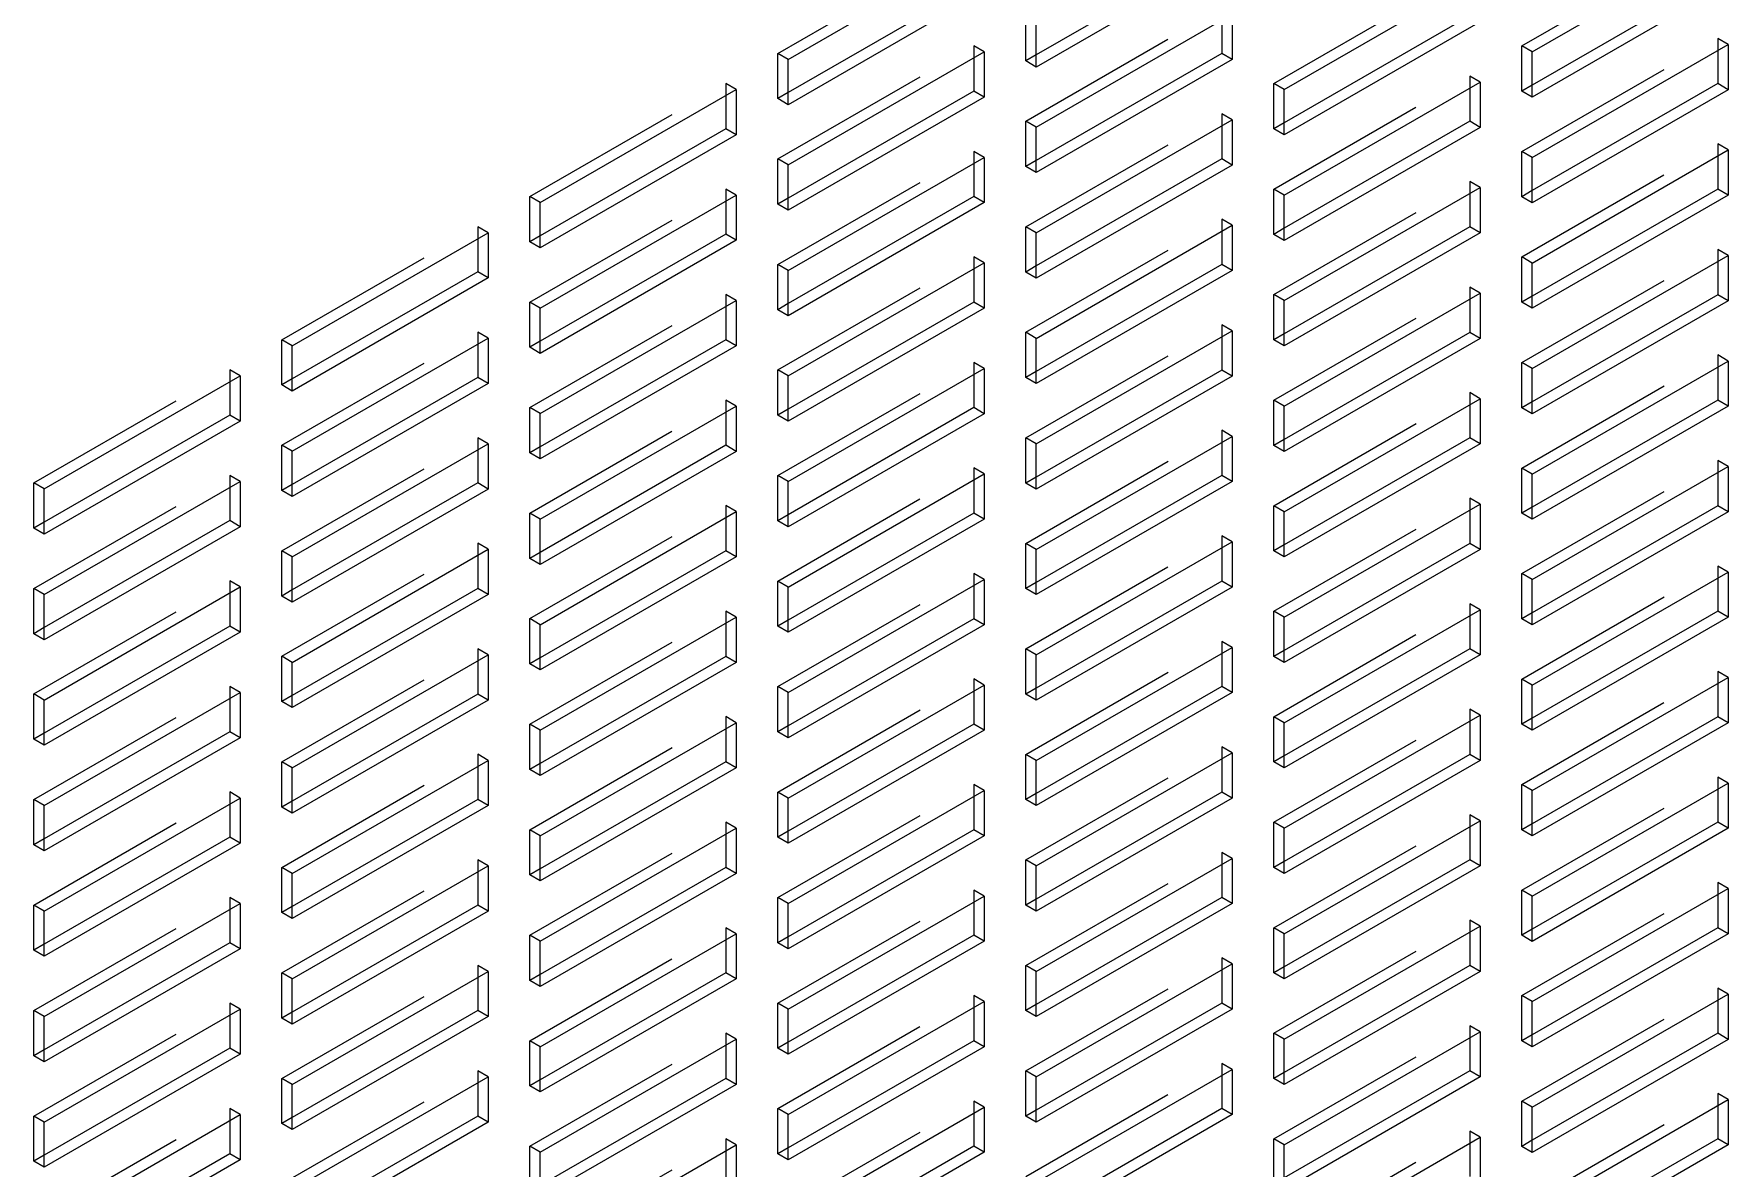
# Model space of a CAD drawing. Header units: millimetres. Extents: x 1 to 4201, y 2 to 2972.
# Drawn here: x 3233.8 to 3364.9, y 2005.5 to 2093.2 of the extents above; entities that cross this region are included whole.
import ezdxf

# ---------------------------------------------------------------- set-up
doc = ezdxf.new("R2010")
doc.units = ezdxf.units.MM
doc.header["$LTSCALE"] = 10
doc.linetypes.add('HIDDEN', pattern=[1.905, 1.27, -0.635])

msp = doc.modelspace()

# ---------------------------------------------------------------- linework, layer by layer
at = {"color": 7, "linetype": 'HIDDEN', "lineweight": 0}
for p, q in [((3348.954, 2092.297), (3364.106, 2101.044)), ((3291.375, 2091.719), (3306.528, 2100.467)), ((3329.761, 2089.383), (3344.913, 2098.13)), ((3310.568, 2086.468), (3325.721, 2095.216)), ((3310.568, 2091.134), (3310.568, 2094.634)), ((3348.954, 2084.132), (3364.106, 2092.879)), ((3364.915, 2092.413), (3364.106, 2092.879)), ((3364.106, 2092.879), (3364.106, 2091.946)), ((3291.375, 2083.554), (3306.528, 2092.301)), ((3291.375, 2088.22), (3291.375, 2091.719)), ((3292.184, 2091.253), (3291.375, 2091.719)), ((3307.336, 2091.835), (3306.528, 2092.301)), ((3306.528, 2092.301), (3306.528, 2091.368)), ((3311.376, 2091.601), (3310.568, 2091.134)), ((3348.954, 2088.798), (3348.954, 2092.297)), ((3349.762, 2091.831), (3348.954, 2092.297)), ((3311.376, 2090.668), (3310.568, 2091.134)), ((3272.182, 2080.64), (3287.335, 2089.387)), ((3288.143, 2088.92), (3287.335, 2089.387)), ((3287.335, 2089.387), (3287.335, 2088.454)), ((3329.761, 2081.217), (3344.913, 2089.965)), ((3329.761, 2085.883), (3329.761, 2089.383)), ((3330.569, 2088.916), (3329.761, 2089.383)), ((3345.722, 2089.498), (3344.913, 2089.965)), ((3344.913, 2089.965), (3344.913, 2089.032)), ((3349.762, 2089.264), (3348.954, 2088.798)), ((3349.762, 2088.331), (3348.954, 2088.798)), ((3292.184, 2088.686), (3291.375, 2088.22)), ((3292.184, 2087.753), (3291.375, 2088.22)), ((3310.568, 2078.303), (3325.721, 2087.05)), ((3310.568, 2082.969), (3310.568, 2086.468)), ((3311.376, 2086.002), (3310.568, 2086.468)), ((3326.529, 2086.584), (3325.721, 2087.05)), ((3325.721, 2087.05), (3325.721, 2086.117)), ((3330.569, 2086.35), (3329.761, 2085.883)), ((3330.569, 2085.417), (3329.761, 2085.883)), ((3291.375, 2075.389), (3306.528, 2084.136)), ((3292.184, 2083.087), (3291.375, 2083.554)), ((3291.375, 2080.055), (3291.375, 2083.554)), ((3307.336, 2083.669), (3306.528, 2084.136)), ((3306.528, 2084.136), (3306.528, 2083.203)), ((3348.954, 2075.966), (3364.106, 2084.714)), ((3349.762, 2083.665), (3348.954, 2084.132)), ((3348.954, 2080.632), (3348.954, 2084.132)), ((3364.915, 2084.247), (3364.106, 2084.714)), ((3364.106, 2084.714), (3364.106, 2083.781)), ((3311.376, 2083.435), (3310.568, 2082.969)), ((3311.376, 2082.502), (3310.568, 2082.969)), ((3272.182, 2072.474), (3287.335, 2081.221)), ((3288.143, 2080.755), (3287.335, 2081.221)), ((3287.335, 2081.221), (3287.335, 2080.288)), ((3329.761, 2073.052), (3344.913, 2081.799)), ((3330.569, 2080.751), (3329.761, 2081.217)), ((3329.761, 2077.718), (3329.761, 2081.217)), ((3345.722, 2081.333), (3344.913, 2081.799)), ((3344.913, 2081.799), (3344.913, 2080.866)), ((3349.762, 2081.099), (3348.954, 2080.632)), ((3272.182, 2077.14), (3272.182, 2080.64)), ((3272.991, 2080.173), (3272.182, 2080.64)), ((3292.184, 2080.521), (3291.375, 2080.055)), ((3292.184, 2079.588), (3291.375, 2080.055)), ((3349.762, 2080.166), (3348.954, 2080.632)), ((3252.99, 2069.56), (3268.142, 2078.307)), ((3268.95, 2077.84), (3268.142, 2078.307)), ((3268.142, 2078.307), (3268.142, 2077.374)), ((3310.568, 2070.138), (3325.721, 2078.885)), ((3310.568, 2074.804), (3310.568, 2078.303)), ((3311.376, 2077.836), (3310.568, 2078.303)), ((3326.529, 2078.418), (3325.721, 2078.885)), ((3325.721, 2078.885), (3325.721, 2077.952)), ((3272.991, 2077.607), (3272.182, 2077.14)), ((3272.991, 2076.674), (3272.182, 2077.14)), ((3330.569, 2078.184), (3329.761, 2077.718)), ((3330.569, 2077.251), (3329.761, 2077.718)), ((3291.375, 2067.223), (3306.528, 2075.97)), ((3307.336, 2075.504), (3306.528, 2075.97)), ((3306.528, 2075.97), (3306.528, 2075.037)), ((3348.954, 2067.801), (3364.106, 2076.548)), ((3349.762, 2075.5), (3348.954, 2075.966)), ((3348.954, 2072.467), (3348.954, 2075.966)), ((3364.915, 2076.082), (3364.106, 2076.548)), ((3364.106, 2076.548), (3364.106, 2075.615)), ((3291.375, 2071.889), (3291.375, 2075.389)), ((3292.184, 2074.922), (3291.375, 2075.389)), ((3311.376, 2075.27), (3310.568, 2074.804)), ((3311.376, 2074.337), (3310.568, 2074.804)), ((3272.182, 2064.309), (3287.335, 2073.056)), ((3288.143, 2072.589), (3287.335, 2073.056)), ((3287.335, 2073.056), (3287.335, 2072.123)), ((3329.761, 2064.887), (3344.913, 2073.634)), ((3330.569, 2072.586), (3329.761, 2073.052)), ((3329.761, 2069.553), (3329.761, 2073.052)), ((3345.722, 2073.167), (3344.913, 2073.634)), ((3344.913, 2073.634), (3344.913, 2072.701)), ((3272.991, 2072.008), (3272.182, 2072.474)), ((3272.182, 2068.975), (3272.182, 2072.474)), ((3292.184, 2072.356), (3291.375, 2071.889)), ((3292.184, 2071.423), (3291.375, 2071.889)), ((3349.762, 2072.933), (3348.954, 2072.467)), ((3349.762, 2072), (3348.954, 2072.467)), ((3310.568, 2061.972), (3325.721, 2070.719)), ((3326.529, 2070.253), (3325.721, 2070.719)), ((3325.721, 2070.719), (3325.721, 2069.786)), ((3252.99, 2061.394), (3268.142, 2070.142)), ((3253.798, 2069.093), (3252.99, 2069.56)), ((3252.99, 2066.06), (3252.99, 2069.56)), ((3268.95, 2069.675), (3268.142, 2070.142)), ((3268.142, 2070.142), (3268.142, 2069.209)), ((3272.991, 2069.441), (3272.182, 2068.975)), ((3311.376, 2069.671), (3310.568, 2070.138)), ((3310.568, 2066.638), (3310.568, 2070.138)), ((3330.569, 2070.019), (3329.761, 2069.553)), ((3330.569, 2069.086), (3329.761, 2069.553)), ((3272.991, 2068.508), (3272.182, 2068.975)), ((3291.375, 2059.058), (3306.528, 2067.805)), ((3307.336, 2067.338), (3306.528, 2067.805)), ((3306.528, 2067.805), (3306.528, 2066.872)), ((3348.954, 2059.636), (3364.106, 2068.383)), ((3349.762, 2067.335), (3348.954, 2067.801)), ((3348.954, 2064.302), (3348.954, 2067.801)), ((3364.915, 2067.916), (3364.106, 2068.383)), ((3364.106, 2068.383), (3364.106, 2067.45)), ((3233.797, 2058.48), (3248.949, 2067.227)), ((3249.757, 2066.761), (3248.949, 2067.227)), ((3248.949, 2067.227), (3248.949, 2066.294)), ((3253.798, 2066.527), (3252.99, 2066.06)), ((3292.184, 2066.757), (3291.375, 2067.223)), ((3291.375, 2063.724), (3291.375, 2067.223)), ((3311.376, 2067.105), (3310.568, 2066.638)), ((3311.376, 2066.172), (3310.568, 2066.638)), ((3253.798, 2065.594), (3252.99, 2066.06)), ((3329.761, 2056.721), (3344.913, 2065.468)), ((3345.722, 2065.002), (3344.913, 2065.468)), ((3344.913, 2065.468), (3344.913, 2064.535)), ((3272.182, 2056.143), (3287.335, 2064.891)), ((3272.991, 2063.842), (3272.182, 2064.309)), ((3272.182, 2060.809), (3272.182, 2064.309)), ((3288.143, 2064.424), (3287.335, 2064.891)), ((3287.335, 2064.891), (3287.335, 2063.958)), ((3292.184, 2064.19), (3291.375, 2063.724)), ((3330.569, 2064.42), (3329.761, 2064.887)), ((3329.761, 2061.387), (3329.761, 2064.887)), ((3349.762, 2064.768), (3348.954, 2064.302)), ((3349.762, 2063.835), (3348.954, 2064.302)), ((3292.184, 2063.257), (3291.375, 2063.724)), ((3310.568, 2053.807), (3325.721, 2062.554)), ((3326.529, 2062.087), (3325.721, 2062.554)), ((3325.721, 2062.554), (3325.721, 2061.621)), ((3252.99, 2053.229), (3268.142, 2061.976)), ((3252.99, 2057.895), (3252.99, 2061.394)), ((3253.798, 2060.928), (3252.99, 2061.394)), ((3268.95, 2061.51), (3268.142, 2061.976)), ((3268.142, 2061.976), (3268.142, 2061.043)), ((3272.991, 2061.276), (3272.182, 2060.809)), ((3310.568, 2058.473), (3310.568, 2061.972)), ((3311.376, 2061.506), (3310.568, 2061.972)), ((3330.569, 2061.854), (3329.761, 2061.387)), ((3330.569, 2060.921), (3329.761, 2061.387)), ((3272.991, 2060.343), (3272.182, 2060.809)), ((3348.954, 2051.47), (3364.106, 2060.217)), ((3364.915, 2059.751), (3364.106, 2060.217)), ((3364.106, 2060.217), (3364.106, 2059.284)), ((3233.797, 2050.315), (3248.949, 2059.062)), ((3249.757, 2058.595), (3248.949, 2059.062)), ((3248.949, 2059.062), (3248.949, 2058.129)), ((3291.375, 2050.892), (3306.528, 2059.64)), ((3291.375, 2055.558), (3291.375, 2059.058)), ((3292.184, 2058.591), (3291.375, 2059.058)), ((3307.336, 2059.173), (3306.528, 2059.64)), ((3306.528, 2059.64), (3306.528, 2058.707)), ((3311.376, 2058.939), (3310.568, 2058.473)), ((3348.954, 2056.136), (3348.954, 2059.636)), ((3349.762, 2059.169), (3348.954, 2059.636)), ((3233.797, 2054.98), (3233.797, 2058.48)), ((3234.605, 2058.013), (3233.797, 2058.48)), ((3253.798, 2058.361), (3252.99, 2057.895)), ((3253.798, 2057.428), (3252.99, 2057.895)), ((3311.376, 2058.006), (3310.568, 2058.473)), ((3329.761, 2048.556), (3344.913, 2057.303)), ((3345.722, 2056.837), (3344.913, 2057.303)), ((3344.913, 2057.303), (3344.913, 2056.37)), ((3272.182, 2047.978), (3287.335, 2056.725)), ((3272.991, 2055.677), (3272.182, 2056.143)), ((3272.182, 2052.644), (3272.182, 2056.143)), ((3288.143, 2056.259), (3287.335, 2056.725)), ((3287.335, 2056.725), (3287.335, 2055.792)), ((3292.184, 2056.025), (3291.375, 2055.558)), ((3329.761, 2053.222), (3329.761, 2056.721)), ((3330.569, 2056.255), (3329.761, 2056.721)), ((3349.762, 2056.603), (3348.954, 2056.136)), ((3349.762, 2055.67), (3348.954, 2056.136)), ((3234.605, 2055.447), (3233.797, 2054.98)), ((3234.605, 2054.514), (3233.797, 2054.98)), ((3292.184, 2055.092), (3291.375, 2055.558)), ((3252.99, 2045.064), (3268.142, 2053.811)), ((3268.95, 2053.344), (3268.142, 2053.811)), ((3268.142, 2053.811), (3268.142, 2052.878)), ((3310.568, 2045.641), (3325.721, 2054.389)), ((3310.568, 2050.307), (3310.568, 2053.807)), ((3311.376, 2053.34), (3310.568, 2053.807)), ((3326.529, 2053.922), (3325.721, 2054.389)), ((3325.721, 2054.389), (3325.721, 2053.456)), ((3330.569, 2053.688), (3329.761, 2053.222)), ((3252.99, 2049.729), (3252.99, 2053.229)), ((3253.798, 2052.762), (3252.99, 2053.229)), ((3272.991, 2053.11), (3272.182, 2052.644)), ((3272.991, 2052.177), (3272.182, 2052.644)), ((3330.569, 2052.755), (3329.761, 2053.222)), ((3348.954, 2043.305), (3364.106, 2052.052)), ((3364.915, 2051.586), (3364.106, 2052.052)), ((3364.106, 2052.052), (3364.106, 2051.119)), ((3233.797, 2042.149), (3248.949, 2050.896)), ((3249.757, 2050.43), (3248.949, 2050.896)), ((3248.949, 2050.896), (3248.949, 2049.963)), ((3291.375, 2042.727), (3306.528, 2051.474)), ((3291.375, 2047.393), (3291.375, 2050.892)), ((3292.184, 2050.426), (3291.375, 2050.892)), ((3307.336, 2051.008), (3306.528, 2051.474)), ((3306.528, 2051.474), (3306.528, 2050.541)), ((3311.376, 2050.774), (3310.568, 2050.307)), ((3348.954, 2047.971), (3348.954, 2051.47)), ((3349.762, 2051.004), (3348.954, 2051.47)), ((3233.797, 2046.815), (3233.797, 2050.315)), ((3234.605, 2049.848), (3233.797, 2050.315)), ((3253.798, 2050.196), (3252.99, 2049.729)), ((3253.798, 2049.263), (3252.99, 2049.729)), ((3311.376, 2049.841), (3310.568, 2050.307)), ((3272.182, 2039.813), (3287.335, 2048.56)), ((3288.143, 2048.093), (3287.335, 2048.56)), ((3287.335, 2048.56), (3287.335, 2047.627)), ((3329.761, 2040.39), (3344.913, 2049.138)), ((3329.761, 2045.056), (3329.761, 2048.556)), ((3330.569, 2048.089), (3329.761, 2048.556)), ((3345.722, 2048.671), (3344.913, 2049.138)), ((3344.913, 2049.138), (3344.913, 2048.205)), ((3349.762, 2048.437), (3348.954, 2047.971)), ((3234.605, 2047.282), (3233.797, 2046.815)), ((3234.605, 2046.349), (3233.797, 2046.815)), ((3272.182, 2044.478), (3272.182, 2047.978)), ((3272.991, 2047.511), (3272.182, 2047.978)), ((3292.184, 2047.859), (3291.375, 2047.393)), ((3292.184, 2046.926), (3291.375, 2047.393)), ((3349.762, 2047.504), (3348.954, 2047.971)), ((3252.99, 2036.898), (3268.142, 2045.645)), ((3268.95, 2045.179), (3268.142, 2045.645)), ((3268.142, 2045.645), (3268.142, 2044.712)), ((3310.568, 2037.476), (3325.721, 2046.223)), ((3310.568, 2042.142), (3310.568, 2045.641)), ((3311.376, 2045.175), (3310.568, 2045.641)), ((3326.529, 2045.757), (3325.721, 2046.223)), ((3325.721, 2046.223), (3325.721, 2045.29)), ((3330.569, 2045.523), (3329.761, 2045.056)), ((3252.99, 2041.564), (3252.99, 2045.064)), ((3253.798, 2044.597), (3252.99, 2045.064)), ((3272.991, 2044.945), (3272.182, 2044.478)), ((3272.991, 2044.012), (3272.182, 2044.478)), ((3330.569, 2044.59), (3329.761, 2045.056)), ((3291.375, 2034.562), (3306.528, 2043.309)), ((3307.336, 2042.842), (3306.528, 2043.309)), ((3306.528, 2043.309), (3306.528, 2042.376)), ((3348.954, 2035.139), (3364.106, 2043.887)), ((3349.762, 2042.838), (3348.954, 2043.305)), ((3348.954, 2039.805), (3348.954, 2043.305)), ((3364.915, 2043.42), (3364.106, 2043.887)), ((3364.106, 2043.887), (3364.106, 2042.954)), ((3233.797, 2033.984), (3248.949, 2042.731)), ((3233.797, 2038.65), (3233.797, 2042.149)), ((3234.605, 2041.683), (3233.797, 2042.149)), ((3249.757, 2042.264), (3248.949, 2042.731)), ((3248.949, 2042.731), (3248.949, 2041.798)), ((3253.798, 2042.031), (3252.99, 2041.564)), ((3253.798, 2041.098), (3252.99, 2041.564)), ((3291.375, 2039.228), (3291.375, 2042.727)), ((3292.184, 2042.26), (3291.375, 2042.727)), ((3311.376, 2042.608), (3310.568, 2042.142)), ((3311.376, 2041.675), (3310.568, 2042.142)), ((3272.182, 2031.647), (3287.335, 2040.394)), ((3288.143, 2039.928), (3287.335, 2040.394)), ((3287.335, 2040.394), (3287.335, 2039.461)), ((3329.761, 2032.225), (3344.913, 2040.972)), ((3329.761, 2036.891), (3329.761, 2040.39)), ((3330.569, 2039.924), (3329.761, 2040.39)), ((3345.722, 2040.506), (3344.913, 2040.972)), ((3344.913, 2040.972), (3344.913, 2040.039)), ((3349.762, 2040.272), (3348.954, 2039.805)), ((3234.605, 2039.116), (3233.797, 2038.65)), ((3272.182, 2036.313), (3272.182, 2039.813)), ((3272.991, 2039.346), (3272.182, 2039.813)), ((3292.184, 2039.694), (3291.375, 2039.228)), ((3292.184, 2038.761), (3291.375, 2039.228)), ((3349.762, 2039.339), (3348.954, 2039.805)), ((3234.605, 2038.183), (3233.797, 2038.65)), ((3310.568, 2029.311), (3325.721, 2038.058)), ((3326.529, 2037.591), (3325.721, 2038.058)), ((3325.721, 2038.058), (3325.721, 2037.125)), ((3252.99, 2028.733), (3268.142, 2037.48)), ((3253.798, 2036.432), (3252.99, 2036.898)), ((3252.99, 2033.399), (3252.99, 2036.898)), ((3268.95, 2037.013), (3268.142, 2037.48)), ((3268.142, 2037.48), (3268.142, 2036.547)), ((3272.991, 2036.78), (3272.182, 2036.313)), ((3272.991, 2035.847), (3272.182, 2036.313)), ((3310.568, 2033.977), (3310.568, 2037.476)), ((3311.376, 2037.009), (3310.568, 2037.476)), ((3330.569, 2037.357), (3329.761, 2036.891)), ((3330.569, 2036.424), (3329.761, 2036.891)), ((3291.375, 2026.396), (3306.528, 2035.143)), ((3307.336, 2034.677), (3306.528, 2035.143)), ((3306.528, 2035.143), (3306.528, 2034.21)), ((3348.954, 2026.974), (3364.106, 2035.721)), ((3348.954, 2031.64), (3348.954, 2035.139)), ((3349.762, 2034.673), (3348.954, 2035.139)), ((3364.915, 2035.255), (3364.106, 2035.721)), ((3364.106, 2035.721), (3364.106, 2034.788)), ((3233.797, 2025.818), (3248.949, 2034.566)), ((3233.797, 2030.484), (3233.797, 2033.984)), ((3234.605, 2033.517), (3233.797, 2033.984)), ((3249.757, 2034.099), (3248.949, 2034.566)), ((3248.949, 2034.566), (3248.949, 2033.632)), ((3253.798, 2033.865), (3252.99, 2033.399)), ((3291.375, 2031.062), (3291.375, 2034.562)), ((3292.184, 2034.095), (3291.375, 2034.562)), ((3311.376, 2034.443), (3310.568, 2033.977)), ((3311.376, 2033.51), (3310.568, 2033.977)), ((3253.798, 2032.932), (3252.99, 2033.399)), ((3329.761, 2024.06), (3344.913, 2032.807)), ((3345.722, 2032.34), (3344.913, 2032.807)), ((3344.913, 2032.807), (3344.913, 2031.874)), ((3272.182, 2023.482), (3287.335, 2032.229)), ((3272.182, 2028.148), (3272.182, 2031.647)), ((3272.991, 2031.181), (3272.182, 2031.647)), ((3288.143, 2031.762), (3287.335, 2032.229)), ((3287.335, 2032.229), (3287.335, 2031.296)), ((3292.184, 2031.529), (3291.375, 2031.062)), ((3292.184, 2030.596), (3291.375, 2031.062)), ((3329.761, 2028.726), (3329.761, 2032.225)), ((3330.569, 2031.758), (3329.761, 2032.225)), ((3349.762, 2032.106), (3348.954, 2031.64)), ((3349.762, 2031.173), (3348.954, 2031.64)), ((3234.605, 2030.951), (3233.797, 2030.484)), ((3234.605, 2030.018), (3233.797, 2030.484)), ((3310.568, 2021.145), (3325.721, 2029.892)), ((3326.529, 2029.426), (3325.721, 2029.892)), ((3325.721, 2029.892), (3325.721, 2028.959)), ((3252.99, 2020.567), (3268.142, 2029.315)), ((3252.99, 2025.233), (3252.99, 2028.733)), ((3253.798, 2028.266), (3252.99, 2028.733)), ((3268.95, 2028.848), (3268.142, 2029.315)), ((3268.142, 2029.315), (3268.142, 2028.382)), ((3272.991, 2028.614), (3272.182, 2028.148)), ((3310.568, 2025.811), (3310.568, 2029.311)), ((3311.376, 2028.844), (3310.568, 2029.311)), ((3330.569, 2029.192), (3329.761, 2028.726)), ((3330.569, 2028.259), (3329.761, 2028.726)), ((3272.991, 2027.681), (3272.182, 2028.148)), ((3348.954, 2018.809), (3364.106, 2027.556)), ((3364.915, 2027.089), (3364.106, 2027.556)), ((3364.106, 2027.556), (3364.106, 2026.623)), ((3233.797, 2017.653), (3248.949, 2026.4)), ((3233.797, 2022.319), (3233.797, 2025.818)), ((3234.605, 2025.352), (3233.797, 2025.818)), ((3249.757, 2025.934), (3248.949, 2026.4)), ((3248.949, 2026.4), (3248.949, 2025.467)), ((3291.375, 2018.231), (3306.528, 2026.978)), ((3291.375, 2022.897), (3291.375, 2026.396)), ((3292.184, 2025.93), (3291.375, 2026.396)), ((3307.336, 2026.511), (3306.528, 2026.978)), ((3306.528, 2026.978), (3306.528, 2026.045)), ((3311.376, 2026.278), (3310.568, 2025.811)), ((3311.376, 2025.345), (3310.568, 2025.811)), ((3348.954, 2023.475), (3348.954, 2026.974)), ((3349.762, 2026.507), (3348.954, 2026.974)), ((3253.798, 2025.7), (3252.99, 2025.233)), ((3253.798, 2024.767), (3252.99, 2025.233)), ((3329.761, 2015.894), (3344.913, 2024.641)), ((3345.722, 2024.175), (3344.913, 2024.641)), ((3344.913, 2024.641), (3344.913, 2023.708)), ((3272.182, 2015.316), (3287.335, 2024.064)), ((3272.182, 2019.982), (3272.182, 2023.482)), ((3272.991, 2023.015), (3272.182, 2023.482)), ((3288.143, 2023.597), (3287.335, 2024.064)), ((3287.335, 2024.064), (3287.335, 2023.131)), ((3292.184, 2023.363), (3291.375, 2022.897)), ((3329.761, 2020.56), (3329.761, 2024.06)), ((3330.569, 2023.593), (3329.761, 2024.06)), ((3349.762, 2023.941), (3348.954, 2023.475)), ((3349.762, 2023.008), (3348.954, 2023.475)), ((3234.605, 2022.785), (3233.797, 2022.319)), ((3234.605, 2021.852), (3233.797, 2022.319)), ((3292.184, 2022.43), (3291.375, 2022.897)), ((3252.99, 2012.402), (3268.142, 2021.149)), ((3253.798, 2020.101), (3252.99, 2020.567)), ((3252.99, 2017.068), (3252.99, 2020.567)), ((3268.95, 2020.683), (3268.142, 2021.149)), ((3268.142, 2021.149), (3268.142, 2020.216)), ((3310.568, 2012.98), (3325.721, 2021.727)), ((3311.376, 2020.679), (3310.568, 2021.145)), ((3310.568, 2017.646), (3310.568, 2021.145)), ((3326.529, 2021.26), (3325.721, 2021.727)), ((3325.721, 2021.727), (3325.721, 2020.794)), ((3330.569, 2021.027), (3329.761, 2020.56)), ((3330.569, 2020.094), (3329.761, 2020.56)), ((3272.991, 2020.449), (3272.182, 2019.982)), ((3272.991, 2019.516), (3272.182, 2019.982)), ((3348.954, 2010.643), (3364.106, 2019.39)), ((3364.915, 2018.924), (3364.106, 2019.39)), ((3364.106, 2019.39), (3364.106, 2018.457)), ((3233.797, 2009.487), (3248.949, 2018.235)), ((3249.757, 2017.768), (3248.949, 2018.235)), ((3248.949, 2018.235), (3248.949, 2017.302)), ((3291.375, 2010.065), (3306.528, 2018.813)), ((3292.184, 2017.764), (3291.375, 2018.231)), ((3291.375, 2014.731), (3291.375, 2018.231)), ((3307.336, 2018.346), (3306.528, 2018.813)), ((3306.528, 2018.813), (3306.528, 2017.88)), ((3311.376, 2018.112), (3310.568, 2017.646)), ((3348.954, 2015.309), (3348.954, 2018.809)), ((3349.762, 2018.342), (3348.954, 2018.809)), ((3234.605, 2017.186), (3233.797, 2017.653)), ((3233.797, 2014.153), (3233.797, 2017.653)), ((3253.798, 2017.534), (3252.99, 2017.068)), ((3253.798, 2016.601), (3252.99, 2017.068)), ((3311.376, 2017.179), (3310.568, 2017.646)), ((3272.182, 2007.151), (3287.335, 2015.898)), ((3272.991, 2014.85), (3272.182, 2015.316)), ((3272.182, 2011.817), (3272.182, 2015.316)), ((3288.143, 2015.432), (3287.335, 2015.898)), ((3287.335, 2015.898), (3287.335, 2014.965)), ((3329.761, 2007.729), (3344.913, 2016.476)), ((3330.569, 2015.428), (3329.761, 2015.894)), ((3329.761, 2012.395), (3329.761, 2015.894)), ((3345.722, 2016.009), (3344.913, 2016.476)), ((3344.913, 2016.476), (3344.913, 2015.543)), ((3349.762, 2015.776), (3348.954, 2015.309)), ((3349.762, 2014.843), (3348.954, 2015.309)), ((3234.605, 2014.62), (3233.797, 2014.153)), ((3234.605, 2013.687), (3233.797, 2014.153)), ((3292.184, 2015.198), (3291.375, 2014.731)), ((3292.184, 2014.265), (3291.375, 2014.731)), ((3252.99, 2004.236), (3268.142, 2012.984)), ((3268.95, 2012.517), (3268.142, 2012.984)), ((3268.142, 2012.984), (3268.142, 2012.051)), ((3310.568, 2004.814), (3325.721, 2013.562)), ((3310.568, 2009.48), (3310.568, 2012.98)), ((3311.376, 2012.513), (3310.568, 2012.98)), ((3326.529, 2013.095), (3325.721, 2013.562)), ((3325.721, 2013.562), (3325.721, 2012.629)), ((3330.569, 2012.861), (3329.761, 2012.395)), ((3252.99, 2008.902), (3252.99, 2012.402)), ((3253.798, 2011.935), (3252.99, 2012.402)), ((3272.991, 2012.283), (3272.182, 2011.817)), ((3272.991, 2011.35), (3272.182, 2011.817)), ((3330.569, 2011.928), (3329.761, 2012.395)), ((3233.797, 2001.322), (3248.949, 2010.069)), ((3249.757, 2009.603), (3248.949, 2010.069)), ((3248.949, 2010.069), (3248.949, 2009.136)), ((3291.375, 2001.9), (3306.528, 2010.647)), ((3291.375, 2006.566), (3291.375, 2010.065)), ((3292.184, 2009.599), (3291.375, 2010.065)), ((3307.336, 2010.181), (3306.528, 2010.647)), ((3306.528, 2010.647), (3306.528, 2009.714)), ((3348.954, 2002.478), (3364.106, 2011.225)), ((3348.954, 2007.144), (3348.954, 2010.643)), ((3349.762, 2010.177), (3348.954, 2010.643)), ((3364.915, 2010.758), (3364.106, 2011.225)), ((3364.106, 2011.225), (3364.106, 2010.292)), ((3233.797, 2005.988), (3233.797, 2009.487)), ((3234.605, 2009.021), (3233.797, 2009.487)), ((3253.798, 2009.369), (3252.99, 2008.902)), ((3253.798, 2008.436), (3252.99, 2008.902)), ((3311.376, 2009.947), (3310.568, 2009.48)), ((3311.376, 2009.014), (3310.568, 2009.48)), ((3272.182, 1998.986), (3287.335, 2007.733)), ((3288.143, 2007.266), (3287.335, 2007.733)), ((3287.335, 2007.733), (3287.335, 2006.8)), ((3329.761, 1999.563), (3344.913, 2008.311)), ((3330.569, 2007.262), (3329.761, 2007.729)), ((3329.761, 2004.229), (3329.761, 2007.729)), ((3345.722, 2007.844), (3344.913, 2008.311)), ((3344.913, 2008.311), (3344.913, 2007.378)), ((3349.762, 2007.61), (3348.954, 2007.144)), ((3234.605, 2006.455), (3233.797, 2005.988)), ((3272.991, 2006.684), (3272.182, 2007.151)), ((3272.182, 2003.651), (3272.182, 2007.151)), ((3292.184, 2007.032), (3291.375, 2006.566)), ((3292.184, 2006.099), (3291.375, 2006.566)), ((3349.762, 2006.677), (3348.954, 2007.144)), ((3234.605, 2005.522), (3233.797, 2005.988))]:
    msp.add_line(p, q, dxfattribs=at)
at = {"color": 7, "linetype": 'Continuous', "lineweight": 15}
for p, q in [((3349.762, 2091.831), (3364.915, 2100.578)), ((3292.184, 2091.253), (3307.336, 2100)), ((3325.721, 2099.882), (3311.376, 2091.601)), ((3326.529, 2099.415), (3311.376, 2090.668)), ((3306.528, 2096.967), (3292.184, 2088.686)), ((3330.569, 2088.916), (3345.722, 2097.664)), ((3364.106, 2097.545), (3349.762, 2089.264)), ((3364.915, 2097.079), (3349.762, 2088.331)), ((3307.336, 2096.501), (3292.184, 2087.753)), ((3311.376, 2086.002), (3326.529, 2094.749)), ((3311.376, 2090.668), (3311.376, 2094.167)), ((3325.721, 2094.283), (3325.721, 2091.716)), ((3326.529, 2094.749), (3326.529, 2091.25)), ((3344.913, 2094.631), (3330.569, 2086.35)), ((3345.722, 2094.164), (3330.569, 2085.417)), ((3292.184, 2083.087), (3307.336, 2091.835)), ((3306.528, 2091.368), (3306.528, 2088.802)), ((3307.336, 2091.835), (3307.336, 2088.335)), ((3325.721, 2091.716), (3311.376, 2083.435)), ((3326.529, 2091.25), (3325.721, 2091.716)), ((3349.762, 2083.665), (3364.915, 2092.413)), ((3349.762, 2088.331), (3349.762, 2091.831)), ((3364.106, 2091.946), (3364.106, 2089.38)), ((3364.915, 2092.413), (3364.915, 2088.913)), ((3292.184, 2087.753), (3292.184, 2091.253)), ((3326.529, 2091.25), (3311.376, 2082.502)), ((3272.991, 2080.173), (3288.143, 2088.92)), ((3288.143, 2088.92), (3288.143, 2085.421)), ((3306.528, 2088.802), (3292.184, 2080.521)), ((3307.336, 2088.335), (3306.528, 2088.802)), ((3330.569, 2080.751), (3345.722, 2089.498)), ((3330.569, 2085.417), (3330.569, 2088.916)), ((3344.913, 2089.032), (3344.913, 2086.465)), ((3345.722, 2089.498), (3345.722, 2085.999)), ((3364.106, 2089.38), (3349.762, 2081.099)), ((3364.915, 2088.913), (3349.762, 2080.166)), ((3364.915, 2088.913), (3364.106, 2089.38)), ((3287.335, 2088.454), (3287.335, 2085.887)), ((3307.336, 2088.335), (3292.184, 2079.588)), ((3311.376, 2077.836), (3326.529, 2086.584)), ((3325.721, 2086.117), (3325.721, 2083.551)), ((3326.529, 2086.584), (3326.529, 2083.084)), ((3344.913, 2086.465), (3330.569, 2078.184)), ((3345.722, 2085.999), (3344.913, 2086.465)), ((3287.335, 2085.887), (3272.991, 2077.607)), ((3288.143, 2085.421), (3272.991, 2076.674)), ((3288.143, 2085.421), (3287.335, 2085.887)), ((3311.376, 2082.502), (3311.376, 2086.002)), ((3345.722, 2085.999), (3330.569, 2077.251)), ((3292.184, 2074.922), (3307.336, 2083.669)), ((3307.336, 2083.669), (3307.336, 2080.17)), ((3325.721, 2083.551), (3311.376, 2075.27)), ((3326.529, 2083.084), (3325.721, 2083.551)), ((3349.762, 2075.5), (3364.915, 2084.247)), ((3349.762, 2080.166), (3349.762, 2083.665)), ((3364.106, 2083.781), (3364.106, 2081.214)), ((3364.915, 2084.247), (3364.915, 2080.748)), ((3292.184, 2079.588), (3292.184, 2083.087)), ((3306.528, 2083.203), (3306.528, 2080.636)), ((3326.529, 2083.084), (3311.376, 2074.337)), ((3330.569, 2072.586), (3345.722, 2081.333)), ((3344.913, 2080.866), (3344.913, 2078.3)), ((3345.722, 2081.333), (3345.722, 2077.833)), ((3364.106, 2081.214), (3349.762, 2072.933)), ((3364.915, 2080.748), (3364.106, 2081.214)), ((3272.991, 2072.008), (3288.143, 2080.755)), ((3272.991, 2076.674), (3272.991, 2080.173)), ((3287.335, 2080.288), (3287.335, 2077.722)), ((3288.143, 2080.755), (3288.143, 2077.255)), ((3306.528, 2080.636), (3292.184, 2072.356)), ((3307.336, 2080.17), (3292.184, 2071.423)), ((3307.336, 2080.17), (3306.528, 2080.636)), ((3330.569, 2077.251), (3330.569, 2080.751)), ((3364.915, 2080.748), (3349.762, 2072)), ((3311.376, 2069.671), (3326.529, 2078.418)), ((3326.529, 2078.418), (3326.529, 2074.919)), ((3344.913, 2078.3), (3330.569, 2070.019)), ((3345.722, 2077.833), (3344.913, 2078.3)), ((3253.798, 2069.093), (3268.95, 2077.84)), ((3268.142, 2077.374), (3268.142, 2074.808)), ((3268.95, 2077.84), (3268.95, 2074.341)), ((3287.335, 2077.722), (3272.991, 2069.441)), ((3288.143, 2077.255), (3272.991, 2068.508)), ((3288.143, 2077.255), (3287.335, 2077.722)), ((3311.376, 2074.337), (3311.376, 2077.836)), ((3325.721, 2077.952), (3325.721, 2075.385)), ((3345.722, 2077.833), (3330.569, 2069.086)), ((3349.762, 2067.335), (3364.915, 2076.082)), ((3364.106, 2075.615), (3364.106, 2073.049)), ((3364.915, 2076.082), (3364.915, 2072.582)), ((3268.142, 2074.808), (3253.798, 2066.527)), ((3268.95, 2074.341), (3253.798, 2065.594)), ((3268.95, 2074.341), (3268.142, 2074.808)), ((3292.184, 2066.757), (3307.336, 2075.504)), ((3292.184, 2071.423), (3292.184, 2074.922)), ((3306.528, 2075.037), (3306.528, 2072.471)), ((3307.336, 2075.504), (3307.336, 2072.004)), ((3325.721, 2075.385), (3311.376, 2067.105)), ((3326.529, 2074.919), (3311.376, 2066.172)), ((3326.529, 2074.919), (3325.721, 2075.385)), ((3349.762, 2072), (3349.762, 2075.5)), ((3330.569, 2064.42), (3345.722, 2073.167)), ((3345.722, 2073.167), (3345.722, 2069.668)), ((3364.106, 2073.049), (3349.762, 2064.768)), ((3364.915, 2072.582), (3364.106, 2073.049)), ((3272.991, 2063.842), (3288.143, 2072.589)), ((3272.991, 2068.508), (3272.991, 2072.008)), ((3287.335, 2072.123), (3287.335, 2069.557)), ((3288.143, 2072.589), (3288.143, 2069.09)), ((3306.528, 2072.471), (3292.184, 2064.19)), ((3307.336, 2072.004), (3292.184, 2063.257)), ((3307.336, 2072.004), (3306.528, 2072.471)), ((3330.569, 2069.086), (3330.569, 2072.586)), ((3344.913, 2072.701), (3344.913, 2070.134)), ((3364.915, 2072.582), (3349.762, 2063.835)), ((3253.798, 2060.928), (3268.95, 2069.675)), ((3253.798, 2065.594), (3253.798, 2069.093)), ((3268.142, 2069.209), (3268.142, 2066.642)), ((3268.95, 2069.675), (3268.95, 2066.176)), ((3287.335, 2069.557), (3272.991, 2061.276)), ((3288.143, 2069.09), (3272.991, 2060.343)), ((3288.143, 2069.09), (3287.335, 2069.557)), ((3311.376, 2061.506), (3326.529, 2070.253)), ((3311.376, 2066.172), (3311.376, 2069.671)), ((3325.721, 2069.786), (3325.721, 2067.22)), ((3326.529, 2070.253), (3326.529, 2066.753)), ((3344.913, 2070.134), (3330.569, 2061.854)), ((3345.722, 2069.668), (3330.569, 2060.921)), ((3345.722, 2069.668), (3344.913, 2070.134)), ((3349.762, 2059.169), (3364.915, 2067.916)), ((3364.915, 2067.916), (3364.915, 2064.417)), ((3234.605, 2058.013), (3249.757, 2066.761)), ((3249.757, 2066.761), (3249.757, 2063.261)), ((3268.142, 2066.642), (3253.798, 2058.361)), ((3268.95, 2066.176), (3268.142, 2066.642)), ((3292.184, 2058.591), (3307.336, 2067.338)), ((3292.184, 2063.257), (3292.184, 2066.757)), ((3306.528, 2066.872), (3306.528, 2064.306)), ((3307.336, 2067.338), (3307.336, 2063.839)), ((3325.721, 2067.22), (3311.376, 2058.939)), ((3326.529, 2066.753), (3311.376, 2058.006)), ((3326.529, 2066.753), (3325.721, 2067.22)), ((3349.762, 2063.835), (3349.762, 2067.335)), ((3364.106, 2067.45), (3364.106, 2064.883)), ((3248.949, 2066.294), (3248.949, 2063.728)), ((3268.95, 2066.176), (3253.798, 2057.428)), ((3272.991, 2055.677), (3288.143, 2064.424)), ((3272.991, 2060.343), (3272.991, 2063.842)), ((3287.335, 2063.958), (3287.335, 2061.391)), ((3288.143, 2064.424), (3288.143, 2060.925)), ((3306.528, 2064.306), (3292.184, 2056.025)), ((3307.336, 2063.839), (3292.184, 2055.092)), ((3307.336, 2063.839), (3306.528, 2064.306)), ((3330.569, 2056.255), (3345.722, 2065.002)), ((3330.569, 2060.921), (3330.569, 2064.42)), ((3344.913, 2064.535), (3344.913, 2061.969)), ((3345.722, 2065.002), (3345.722, 2061.502)), ((3364.106, 2064.883), (3349.762, 2056.603)), ((3364.915, 2064.417), (3349.762, 2055.67)), ((3364.915, 2064.417), (3364.106, 2064.883)), ((3248.949, 2063.728), (3234.605, 2055.447)), ((3249.757, 2063.261), (3234.605, 2054.514)), ((3249.757, 2063.261), (3248.949, 2063.728)), ((3253.798, 2052.762), (3268.95, 2061.51)), ((3268.95, 2061.51), (3268.95, 2058.01)), ((3287.335, 2061.391), (3272.991, 2053.11)), ((3288.143, 2060.925), (3287.335, 2061.391)), ((3311.376, 2053.34), (3326.529, 2062.087)), ((3311.376, 2058.006), (3311.376, 2061.506)), ((3325.721, 2061.621), (3325.721, 2059.055)), ((3326.529, 2062.087), (3326.529, 2058.588)), ((3344.913, 2061.969), (3330.569, 2053.688)), ((3345.722, 2061.502), (3330.569, 2052.755)), ((3345.722, 2061.502), (3344.913, 2061.969)), ((3253.798, 2057.428), (3253.798, 2060.928)), ((3268.142, 2061.043), (3268.142, 2058.477)), ((3288.143, 2060.925), (3272.991, 2052.177)), ((3234.605, 2049.848), (3249.757, 2058.595)), ((3249.757, 2058.595), (3249.757, 2055.096)), ((3292.184, 2050.426), (3307.336, 2059.173)), ((3292.184, 2055.092), (3292.184, 2058.591)), ((3306.528, 2058.707), (3306.528, 2056.14)), ((3307.336, 2059.173), (3307.336, 2055.674)), ((3325.721, 2059.055), (3311.376, 2050.774)), ((3326.529, 2058.588), (3311.376, 2049.841)), ((3326.529, 2058.588), (3325.721, 2059.055)), ((3349.762, 2051.004), (3364.915, 2059.751)), ((3349.762, 2055.67), (3349.762, 2059.169)), ((3364.106, 2059.284), (3364.106, 2056.718)), ((3364.915, 2059.751), (3364.915, 2056.251)), ((3234.605, 2054.514), (3234.605, 2058.013)), ((3248.949, 2058.129), (3248.949, 2055.562)), ((3268.142, 2058.477), (3253.798, 2050.196)), ((3268.95, 2058.01), (3253.798, 2049.263)), ((3268.95, 2058.01), (3268.142, 2058.477)), ((3272.991, 2047.511), (3288.143, 2056.259)), ((3288.143, 2056.259), (3288.143, 2052.759)), ((3306.528, 2056.14), (3292.184, 2047.859)), ((3307.336, 2055.674), (3306.528, 2056.14)), ((3330.569, 2048.089), (3345.722, 2056.837)), ((3330.569, 2052.755), (3330.569, 2056.255)), ((3344.913, 2056.37), (3344.913, 2053.804)), ((3345.722, 2056.837), (3345.722, 2053.337)), ((3364.106, 2056.718), (3349.762, 2048.437)), ((3364.915, 2056.251), (3349.762, 2047.504)), ((3364.915, 2056.251), (3364.106, 2056.718)), ((3248.949, 2055.562), (3234.605, 2047.282)), ((3249.757, 2055.096), (3234.605, 2046.349)), ((3249.757, 2055.096), (3248.949, 2055.562)), ((3272.991, 2052.177), (3272.991, 2055.677)), ((3287.335, 2055.792), (3287.335, 2053.226)), ((3307.336, 2055.674), (3292.184, 2046.926)), ((3253.798, 2044.597), (3268.95, 2053.344)), ((3268.95, 2053.344), (3268.95, 2049.845)), ((3311.376, 2045.175), (3326.529, 2053.922)), ((3311.376, 2049.841), (3311.376, 2053.34)), ((3325.721, 2053.456), (3325.721, 2050.889)), ((3326.529, 2053.922), (3326.529, 2050.423)), ((3344.913, 2053.804), (3330.569, 2045.523)), ((3345.722, 2053.337), (3330.569, 2044.59)), ((3345.722, 2053.337), (3344.913, 2053.804)), ((3253.798, 2049.263), (3253.798, 2052.762)), ((3268.142, 2052.878), (3268.142, 2050.311)), ((3287.335, 2053.226), (3272.991, 2044.945)), ((3288.143, 2052.759), (3272.991, 2044.012)), ((3288.143, 2052.759), (3287.335, 2053.226)), ((3292.184, 2042.26), (3307.336, 2051.008)), ((3307.336, 2051.008), (3307.336, 2047.508)), ((3325.721, 2050.889), (3311.376, 2042.608)), ((3326.529, 2050.423), (3325.721, 2050.889)), ((3349.762, 2042.838), (3364.915, 2051.586)), ((3349.762, 2047.504), (3349.762, 2051.004)), ((3364.106, 2051.119), (3364.106, 2048.553)), ((3364.915, 2051.586), (3364.915, 2048.086)), ((3234.605, 2041.683), (3249.757, 2050.43)), ((3234.605, 2046.349), (3234.605, 2049.848)), ((3248.949, 2049.963), (3248.949, 2047.397)), ((3249.757, 2050.43), (3249.757, 2046.93)), ((3268.142, 2050.311), (3253.798, 2042.031)), ((3268.95, 2049.845), (3253.798, 2041.098)), ((3268.95, 2049.845), (3268.142, 2050.311)), ((3292.184, 2046.926), (3292.184, 2050.426)), ((3306.528, 2050.541), (3306.528, 2047.975)), ((3326.529, 2050.423), (3311.376, 2041.675)), ((3272.991, 2039.346), (3288.143, 2048.093)), ((3288.143, 2048.093), (3288.143, 2044.594)), ((3330.569, 2039.924), (3345.722, 2048.671)), ((3330.569, 2044.59), (3330.569, 2048.089)), ((3344.913, 2048.205), (3344.913, 2045.638)), ((3345.722, 2048.671), (3345.722, 2045.172)), ((3364.106, 2048.553), (3349.762, 2040.272)), ((3364.915, 2048.086), (3349.762, 2039.339)), ((3364.915, 2048.086), (3364.106, 2048.553)), ((3248.949, 2047.397), (3234.605, 2039.116)), ((3249.757, 2046.93), (3234.605, 2038.183)), ((3249.757, 2046.93), (3248.949, 2047.397)), ((3272.991, 2044.012), (3272.991, 2047.511)), ((3287.335, 2047.627), (3287.335, 2045.06)), ((3306.528, 2047.975), (3292.184, 2039.694)), ((3307.336, 2047.508), (3292.184, 2038.761)), ((3307.336, 2047.508), (3306.528, 2047.975)), ((3311.376, 2037.009), (3326.529, 2045.757)), ((3326.529, 2045.757), (3326.529, 2042.257)), ((3344.913, 2045.638), (3330.569, 2037.357)), ((3345.722, 2045.172), (3344.913, 2045.638)), ((3253.798, 2036.432), (3268.95, 2045.179)), ((3253.798, 2041.098), (3253.798, 2044.597)), ((3268.142, 2044.712), (3268.142, 2042.146)), ((3268.95, 2045.179), (3268.95, 2041.679)), ((3287.335, 2045.06), (3272.991, 2036.78)), ((3288.143, 2044.594), (3272.991, 2035.847)), ((3288.143, 2044.594), (3287.335, 2045.06)), ((3311.376, 2041.675), (3311.376, 2045.175)), ((3325.721, 2045.29), (3325.721, 2042.724)), ((3345.722, 2045.172), (3330.569, 2036.424)), ((3292.184, 2034.095), (3307.336, 2042.842)), ((3307.336, 2042.842), (3307.336, 2039.343)), ((3349.762, 2034.673), (3364.915, 2043.42)), ((3349.762, 2039.339), (3349.762, 2042.838)), ((3364.106, 2042.954), (3364.106, 2040.387)), ((3364.915, 2043.42), (3364.915, 2039.921)), ((3234.605, 2033.517), (3249.757, 2042.264)), ((3234.605, 2038.183), (3234.605, 2041.683)), ((3248.949, 2041.798), (3248.949, 2039.231)), ((3249.757, 2042.264), (3249.757, 2038.765)), ((3268.142, 2042.146), (3253.798, 2033.865)), ((3268.95, 2041.679), (3253.798, 2032.932)), ((3268.95, 2041.679), (3268.142, 2042.146)), ((3292.184, 2038.761), (3292.184, 2042.26)), ((3306.528, 2042.376), (3306.528, 2039.809)), ((3325.721, 2042.724), (3311.376, 2034.443)), ((3326.529, 2042.257), (3311.376, 2033.51)), ((3326.529, 2042.257), (3325.721, 2042.724)), ((3330.569, 2031.758), (3345.722, 2040.506)), ((3345.722, 2040.506), (3345.722, 2037.006)), ((3364.106, 2040.387), (3349.762, 2032.106)), ((3364.915, 2039.921), (3364.106, 2040.387)), ((3248.949, 2039.231), (3234.605, 2030.951)), ((3249.757, 2038.765), (3248.949, 2039.231)), ((3272.991, 2031.181), (3288.143, 2039.928)), ((3272.991, 2035.847), (3272.991, 2039.346)), ((3287.335, 2039.461), (3287.335, 2036.895)), ((3288.143, 2039.928), (3288.143, 2036.428)), ((3306.528, 2039.809), (3292.184, 2031.529)), ((3307.336, 2039.343), (3292.184, 2030.596)), ((3307.336, 2039.343), (3306.528, 2039.809)), ((3330.569, 2036.424), (3330.569, 2039.924)), ((3344.913, 2040.039), (3344.913, 2037.473)), ((3364.915, 2039.921), (3349.762, 2031.173)), ((3249.757, 2038.765), (3234.605, 2030.018)), ((3311.376, 2028.844), (3326.529, 2037.591)), ((3326.529, 2037.591), (3326.529, 2034.092)), ((3253.798, 2028.266), (3268.95, 2037.013)), ((3253.798, 2032.932), (3253.798, 2036.432)), ((3268.142, 2036.547), (3268.142, 2033.98)), ((3268.95, 2037.013), (3268.95, 2033.514)), ((3287.335, 2036.895), (3272.991, 2028.614)), ((3288.143, 2036.428), (3272.991, 2027.681)), ((3288.143, 2036.428), (3287.335, 2036.895)), ((3311.376, 2033.51), (3311.376, 2037.009)), ((3325.721, 2037.125), (3325.721, 2034.558)), ((3344.913, 2037.473), (3330.569, 2029.192)), ((3345.722, 2037.006), (3330.569, 2028.259)), ((3345.722, 2037.006), (3344.913, 2037.473)), ((3349.762, 2026.507), (3364.915, 2035.255)), ((3364.915, 2035.255), (3364.915, 2031.755)), ((3234.605, 2025.352), (3249.757, 2034.099)), ((3249.757, 2034.099), (3249.757, 2030.6)), ((3268.142, 2033.98), (3253.798, 2025.7)), ((3268.95, 2033.514), (3268.142, 2033.98)), ((3292.184, 2025.93), (3307.336, 2034.677)), ((3292.184, 2030.596), (3292.184, 2034.095)), ((3306.528, 2034.21), (3306.528, 2031.644)), ((3307.336, 2034.677), (3307.336, 2031.177)), ((3325.721, 2034.558), (3311.376, 2026.278)), ((3326.529, 2034.092), (3311.376, 2025.345)), ((3326.529, 2034.092), (3325.721, 2034.558)), ((3349.762, 2031.173), (3349.762, 2034.673)), ((3364.106, 2034.788), (3364.106, 2032.222)), ((3234.605, 2030.018), (3234.605, 2033.517)), ((3248.949, 2033.632), (3248.949, 2031.066)), ((3268.95, 2033.514), (3253.798, 2024.767)), ((3330.569, 2023.593), (3345.722, 2032.34)), ((3345.722, 2032.34), (3345.722, 2028.841)), ((3248.949, 2031.066), (3234.605, 2022.785)), ((3249.757, 2030.6), (3248.949, 2031.066)), ((3272.991, 2023.015), (3288.143, 2031.762)), ((3272.991, 2027.681), (3272.991, 2031.181)), ((3287.335, 2031.296), (3287.335, 2028.729)), ((3288.143, 2031.762), (3288.143, 2028.263)), ((3306.528, 2031.644), (3292.184, 2023.363)), ((3307.336, 2031.177), (3292.184, 2022.43)), ((3307.336, 2031.177), (3306.528, 2031.644)), ((3330.569, 2028.259), (3330.569, 2031.758)), ((3344.913, 2031.874), (3344.913, 2029.307)), ((3364.106, 2032.222), (3349.762, 2023.941)), ((3364.915, 2031.755), (3349.762, 2023.008)), ((3364.915, 2031.755), (3364.106, 2032.222)), ((3249.757, 2030.6), (3234.605, 2021.852)), ((3253.798, 2020.101), (3268.95, 2028.848)), ((3268.95, 2028.848), (3268.95, 2025.349)), ((3287.335, 2028.729), (3272.991, 2020.449)), ((3288.143, 2028.263), (3287.335, 2028.729)), ((3311.376, 2020.679), (3326.529, 2029.426)), ((3311.376, 2025.345), (3311.376, 2028.844)), ((3325.721, 2028.959), (3325.721, 2026.393)), ((3326.529, 2029.426), (3326.529, 2025.926)), ((3344.913, 2029.307), (3330.569, 2021.027)), ((3345.722, 2028.841), (3330.569, 2020.094)), ((3345.722, 2028.841), (3344.913, 2029.307)), ((3253.798, 2024.767), (3253.798, 2028.266)), ((3268.142, 2028.382), (3268.142, 2025.815)), ((3288.143, 2028.263), (3272.991, 2019.516)), ((3349.762, 2018.342), (3364.915, 2027.089)), ((3364.915, 2027.089), (3364.915, 2023.59)), ((3234.605, 2017.186), (3249.757, 2025.934)), ((3249.757, 2025.934), (3249.757, 2022.434)), ((3268.142, 2025.815), (3253.798, 2017.534)), ((3268.95, 2025.349), (3268.142, 2025.815)), ((3292.184, 2017.764), (3307.336, 2026.511)), ((3292.184, 2022.43), (3292.184, 2025.93)), ((3306.528, 2026.045), (3306.528, 2023.479)), ((3307.336, 2026.511), (3307.336, 2023.012)), ((3325.721, 2026.393), (3311.376, 2018.112)), ((3326.529, 2025.926), (3311.376, 2017.179)), ((3326.529, 2025.926), (3325.721, 2026.393)), ((3349.762, 2023.008), (3349.762, 2026.507)), ((3364.106, 2026.623), (3364.106, 2024.056)), ((3234.605, 2021.852), (3234.605, 2025.352)), ((3248.949, 2025.467), (3248.949, 2022.901)), ((3268.95, 2025.349), (3253.798, 2016.601)), ((3272.991, 2014.85), (3288.143, 2023.597)), ((3288.143, 2023.597), (3288.143, 2020.098)), ((3306.528, 2023.479), (3292.184, 2015.198)), ((3307.336, 2023.012), (3306.528, 2023.479)), ((3330.569, 2015.428), (3345.722, 2024.175)), ((3330.569, 2020.094), (3330.569, 2023.593)), ((3344.913, 2023.708), (3344.913, 2021.142)), ((3345.722, 2024.175), (3345.722, 2020.675)), ((3364.106, 2024.056), (3349.762, 2015.776)), ((3364.915, 2023.59), (3349.762, 2014.843)), ((3364.915, 2023.59), (3364.106, 2024.056)), ((3248.949, 2022.901), (3234.605, 2014.62)), ((3249.757, 2022.434), (3234.605, 2013.687)), ((3249.757, 2022.434), (3248.949, 2022.901)), ((3272.991, 2019.516), (3272.991, 2023.015)), ((3287.335, 2023.131), (3287.335, 2020.564)), ((3307.336, 2023.012), (3292.184, 2014.265)), ((3253.798, 2011.935), (3268.95, 2020.683)), ((3268.95, 2020.683), (3268.95, 2017.183)), ((3287.335, 2020.564), (3272.991, 2012.283)), ((3288.143, 2020.098), (3287.335, 2020.564)), ((3311.376, 2012.513), (3326.529, 2021.26)), ((3311.376, 2017.179), (3311.376, 2020.679)), ((3325.721, 2020.794), (3325.721, 2018.228)), ((3326.529, 2021.26), (3326.529, 2017.761)), ((3344.913, 2021.142), (3330.569, 2012.861)), ((3345.722, 2020.675), (3330.569, 2011.928)), ((3345.722, 2020.675), (3344.913, 2021.142)), ((3253.798, 2016.601), (3253.798, 2020.101)), ((3268.142, 2020.216), (3268.142, 2017.65)), ((3288.143, 2020.098), (3272.991, 2011.35)), ((3292.184, 2009.599), (3307.336, 2018.346)), ((3307.336, 2018.346), (3307.336, 2014.847)), ((3325.721, 2018.228), (3311.376, 2009.947)), ((3326.529, 2017.761), (3325.721, 2018.228)), ((3349.762, 2010.177), (3364.915, 2018.924)), ((3349.762, 2014.843), (3349.762, 2018.342)), ((3364.106, 2018.457), (3364.106, 2015.891)), ((3364.915, 2018.924), (3364.915, 2015.424)), ((3234.605, 2009.021), (3249.757, 2017.768)), ((3234.605, 2013.687), (3234.605, 2017.186)), ((3248.949, 2017.302), (3248.949, 2014.735)), ((3249.757, 2017.768), (3249.757, 2014.269)), ((3268.142, 2017.65), (3253.798, 2009.369)), ((3268.95, 2017.183), (3253.798, 2008.436)), ((3268.95, 2017.183), (3268.142, 2017.65)), ((3292.184, 2014.265), (3292.184, 2017.764)), ((3306.528, 2017.88), (3306.528, 2015.313)), ((3326.529, 2017.761), (3311.376, 2009.014)), ((3272.991, 2006.684), (3288.143, 2015.432)), ((3288.143, 2015.432), (3288.143, 2011.932)), ((3306.528, 2015.313), (3292.184, 2007.032)), ((3307.336, 2014.847), (3306.528, 2015.313)), ((3330.569, 2007.262), (3345.722, 2016.009)), ((3330.569, 2011.928), (3330.569, 2015.428)), ((3344.913, 2015.543), (3344.913, 2012.977)), ((3345.722, 2016.009), (3345.722, 2012.51)), ((3364.106, 2015.891), (3349.762, 2007.61)), ((3364.915, 2015.424), (3349.762, 2006.677)), ((3364.915, 2015.424), (3364.106, 2015.891)), ((3248.949, 2014.735), (3234.605, 2006.455)), ((3249.757, 2014.269), (3234.605, 2005.522)), ((3249.757, 2014.269), (3248.949, 2014.735)), ((3272.991, 2011.35), (3272.991, 2014.85)), ((3287.335, 2014.965), (3287.335, 2012.399)), ((3307.336, 2014.847), (3292.184, 2006.099)), ((3311.376, 2004.348), (3326.529, 2013.095)), ((3326.529, 2013.095), (3326.529, 2009.596)), ((3344.913, 2012.977), (3330.569, 2004.696)), ((3345.722, 2012.51), (3344.913, 2012.977)), ((3253.798, 2003.77), (3268.95, 2012.517)), ((3253.798, 2008.436), (3253.798, 2011.935)), ((3268.142, 2012.051), (3268.142, 2009.484)), ((3268.95, 2012.517), (3268.95, 2009.018)), ((3287.335, 2012.399), (3272.991, 2004.118)), ((3288.143, 2011.932), (3272.991, 2003.185)), ((3288.143, 2011.932), (3287.335, 2012.399)), ((3311.376, 2009.014), (3311.376, 2012.513)), ((3325.721, 2012.629), (3325.721, 2010.062)), ((3345.722, 2012.51), (3330.569, 2003.763)), ((3292.184, 2001.433), (3307.336, 2010.181)), ((3307.336, 2010.181), (3307.336, 2006.681)), ((3325.721, 2010.062), (3311.376, 2001.781)), ((3326.529, 2009.596), (3325.721, 2010.062)), ((3349.762, 2002.011), (3364.915, 2010.758)), ((3349.762, 2006.677), (3349.762, 2010.177)), ((3364.106, 2010.292), (3364.106, 2007.726)), ((3364.915, 2010.758), (3364.915, 2007.259)), ((3234.605, 2000.856), (3249.757, 2009.603)), ((3234.605, 2005.522), (3234.605, 2009.021)), ((3248.949, 2009.136), (3248.949, 2006.57)), ((3249.757, 2009.603), (3249.757, 2006.103)), ((3268.142, 2009.484), (3253.798, 2001.204)), ((3268.95, 2009.018), (3253.798, 2000.271)), ((3268.95, 2009.018), (3268.142, 2009.484)), ((3292.184, 2006.099), (3292.184, 2009.599)), ((3306.528, 2009.714), (3306.528, 2007.148)), ((3326.529, 2009.596), (3311.376, 2000.848)), ((3330.569, 1999.097), (3345.722, 2007.844)), ((3345.722, 2007.844), (3345.722, 2004.345)), ((3364.106, 2007.726), (3349.762, 1999.445)), ((3364.915, 2007.259), (3364.106, 2007.726)), ((3248.949, 2006.57), (3234.605, 1998.289)), ((3249.757, 2006.103), (3234.605, 1997.356)), ((3249.757, 2006.103), (3248.949, 2006.57)), ((3272.991, 1998.519), (3288.143, 2007.266)), ((3272.991, 2003.185), (3272.991, 2006.684)), ((3287.335, 2006.8), (3287.335, 2004.233)), ((3288.143, 2007.266), (3288.143, 2003.767)), ((3306.528, 2007.148), (3292.184, 1998.867)), ((3307.336, 2006.681), (3292.184, 1997.934)), ((3307.336, 2006.681), (3306.528, 2007.148)), ((3330.569, 2003.763), (3330.569, 2007.262)), ((3344.913, 2007.378), (3344.913, 2004.811)), ((3364.915, 2007.259), (3349.762, 1998.512))]:
    msp.add_line(p, q, dxfattribs=at)

doc.saveas('drawing.dxf')
